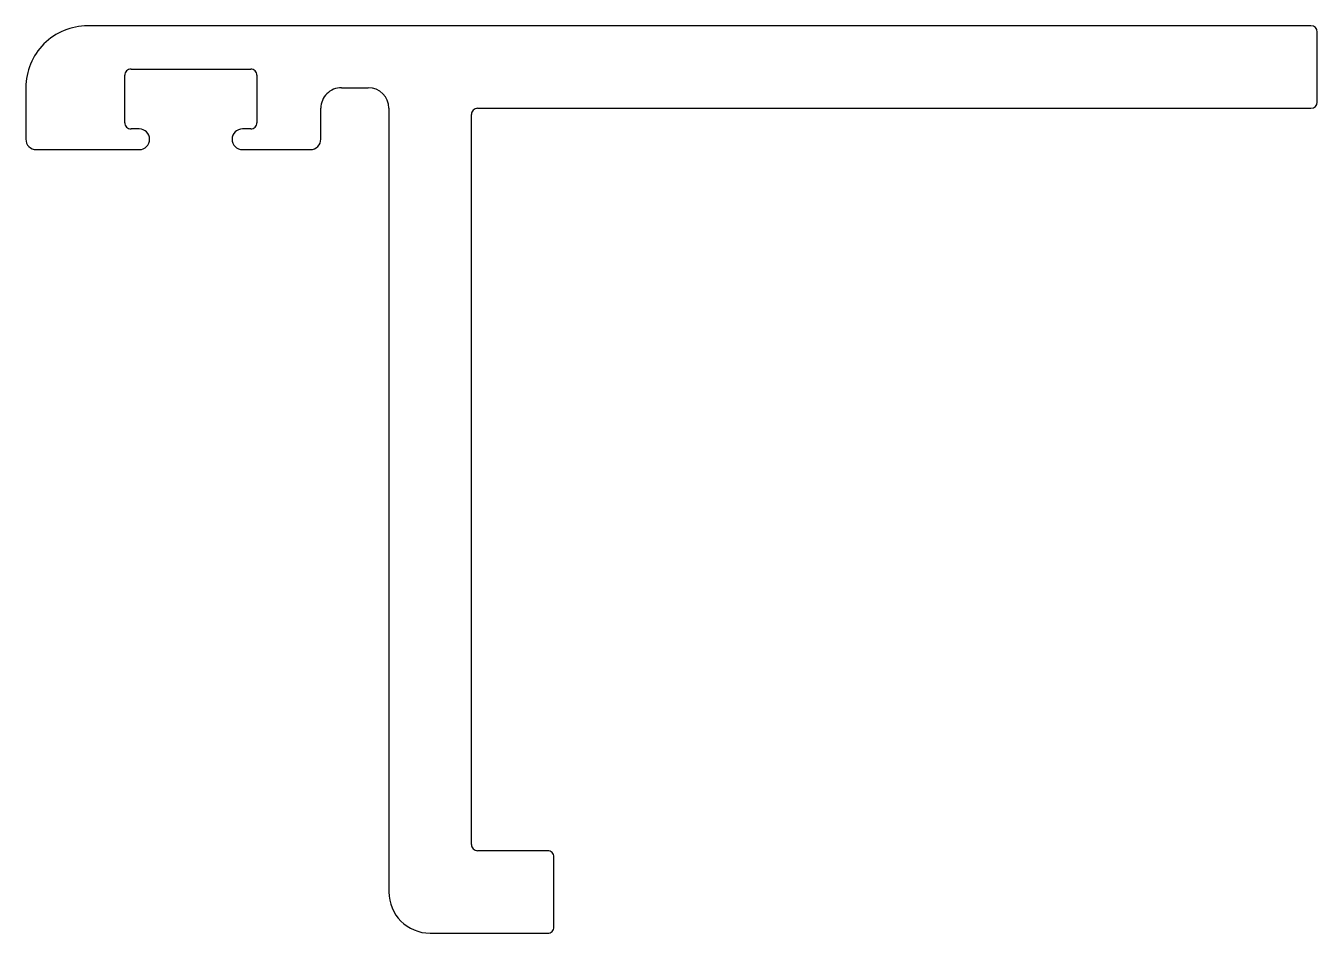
# Model space of a CAD drawing. Extents: x 428.8 to 491.4, y 897.1 to 941.1.
import ezdxf

# ---------------------------------------------------------------- set-up
doc = ezdxf.new("R2010")
doc.units = 0
doc.layers.get('0').update_dxf_attribs({"linetype": 'CONTINUOUS'})

msp = doc.modelspace()

# ---------------------------------------------------------------- linework, layer by layer
for p, q in [((491.131, 941.124), (431.831, 941.124)), ((491.431, 937.424), (491.431, 940.824)), ((433.931, 939.024), (439.731, 939.024)), ((433.631, 936.424), (433.631, 938.724)), ((440.031, 938.724), (440.031, 936.424)), ((428.831, 938.124), (428.831, 935.624)), ((444.131, 938.124), (445.431, 938.124)), ((443.131, 935.624), (443.131, 937.124)), ((446.431, 937.124), (446.431, 899.124)), ((450.731, 937.124), (491.131, 937.124)), ((450.431, 901.424), (450.431, 936.824)), ((434.331, 936.124), (433.931, 936.124)), ((439.731, 936.124), (439.331, 936.124)), ((429.331, 935.124), (434.331, 935.124)), ((439.331, 935.124), (442.631, 935.124)), ((454.131, 901.124), (450.731, 901.124)), ((454.431, 897.424), (454.431, 900.824)), ((448.431, 897.124), (454.131, 897.124))]:
    msp.add_line(p, q)
for centre, radius, start, end in [((431.831, 938.124), 3, 90, 180.00001), ((491.131, 940.824), 0.3, 360, 90), ((433.931, 938.724), 0.3, 89.99068, 180), ((439.731, 938.724), 0.3, 360, 90.00933), ((444.131, 937.124), 1, 90, 180.00001), ((445.431, 937.124), 1, 0.00001, 90), ((450.731, 936.824), 0.3, 89.99068, 180), ((491.131, 937.424), 0.3, 270, 360), ((433.931, 936.424), 0.3, 180.00233, 270.00932), ((434.331, 935.624), 0.5, 270, 90), ((439.331, 935.624), 0.5, 90, 270), ((439.731, 936.424), 0.3, 269.99068, 359.99767), ((429.331, 935.624), 0.5, 180.00001, 270), ((442.631, 935.624), 0.5, 270, 0.00001), ((450.731, 901.424), 0.3, 180.00233, 270.00932), ((454.131, 900.824), 0.3, 360, 90.00933), ((448.431, 899.124), 2, 180.00001, 270), ((454.131, 897.424), 0.3, 269.99068, 359.99767)]:
    msp.add_arc(centre, radius, start, end)

doc.saveas('drawing.dxf')
